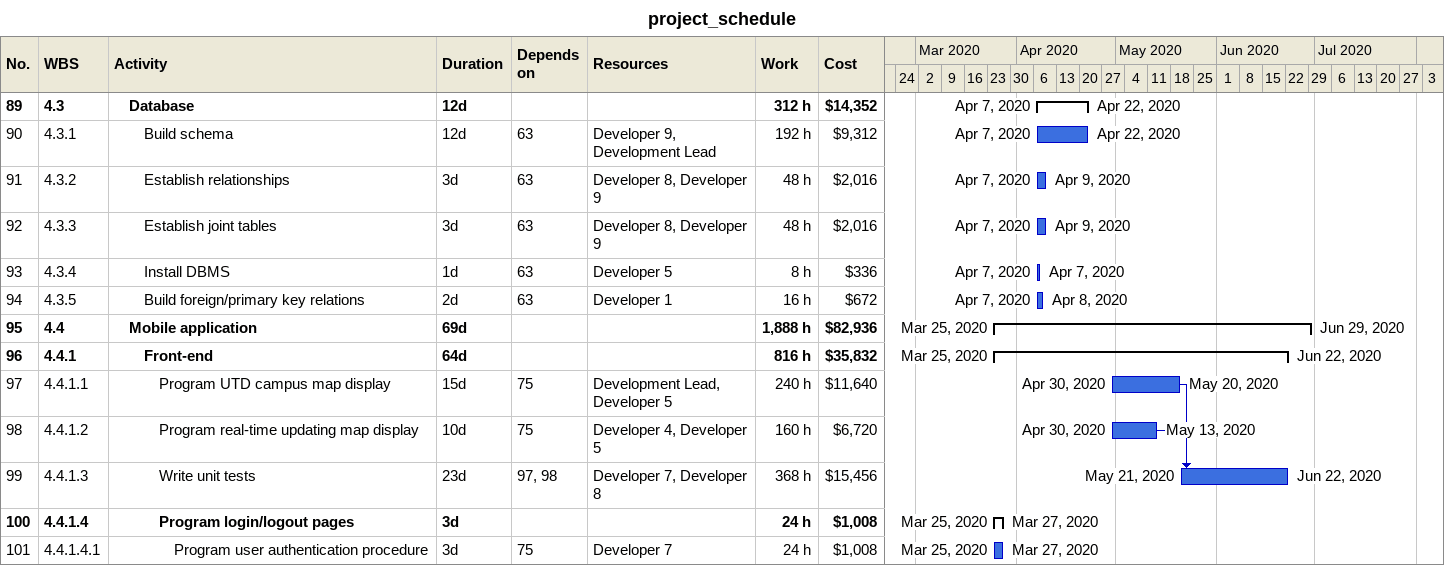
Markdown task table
project_schedule

| ID | WBS | Task | Duration | Start | Finish | Predecessors | Resources | Work (h) | Cost ($) |
|---|---|---|---|---|---|---|---|---|---|
| 89 | 4.3 | **Database** | 12d | 2020-04-07 | 2020-04-22 |  |  | 312 | 14352 |
| 90 | 4.3.1 | Build schema | 12d | 2020-04-07 | 2020-04-22 | 63 | Developer 9, Development Lead | 192 | 9312 |
| 91 | 4.3.2 | Establish relationships | 3d | 2020-04-07 | 2020-04-09 | 63 | Developer 8, Developer 9 | 48 | 2016 |
| 92 | 4.3.3 | Establish joint tables | 3d | 2020-04-07 | 2020-04-09 | 63 | Developer 8, Developer 9 | 48 | 2016 |
| 93 | 4.3.4 | Install DBMS | 1d | 2020-04-07 | 2020-04-07 | 63 | Developer 5 | 8 | 336 |
| 94 | 4.3.5 | Build foreign/primary key relations | 2d | 2020-04-07 | 2020-04-08 | 63 | Developer 1 | 16 | 672 |
| 95 | 4.4 | **Mobile application** | 69d | 2020-03-25 | 2020-06-29 |  |  | 1888 | 82936 |
| 96 | 4.4.1 | **Front-end** | 64d | 2020-03-25 | 2020-06-22 |  |  | 816 | 35832 |
| 97 | 4.4.1.1 | Program UTD campus map display | 15d | 2020-04-30 | 2020-05-20 | 75 | Development Lead, Developer 5 | 240 | 11640 |
| 98 | 4.4.1.2 | Program real-time updating map display | 10d | 2020-04-30 | 2020-05-13 | 75 | Developer 4, Developer 5 | 160 | 6720 |
| 99 | 4.4.1.3 | Write unit tests | 23d | 2020-05-21 | 2020-06-22 | 97, 98 | Developer 7, Developer 8 | 368 | 15456 |
| 100 | 4.4.1.4 | **Program login/logout pages** | 3d | 2020-03-25 | 2020-03-27 |  |  | 24 | 1008 |
| 101 | 4.4.1.4.1 | Program user authentication procedure | 3d | 2020-03-25 | 2020-03-27 | 75 | Developer 7 | 24 | 1008 |
